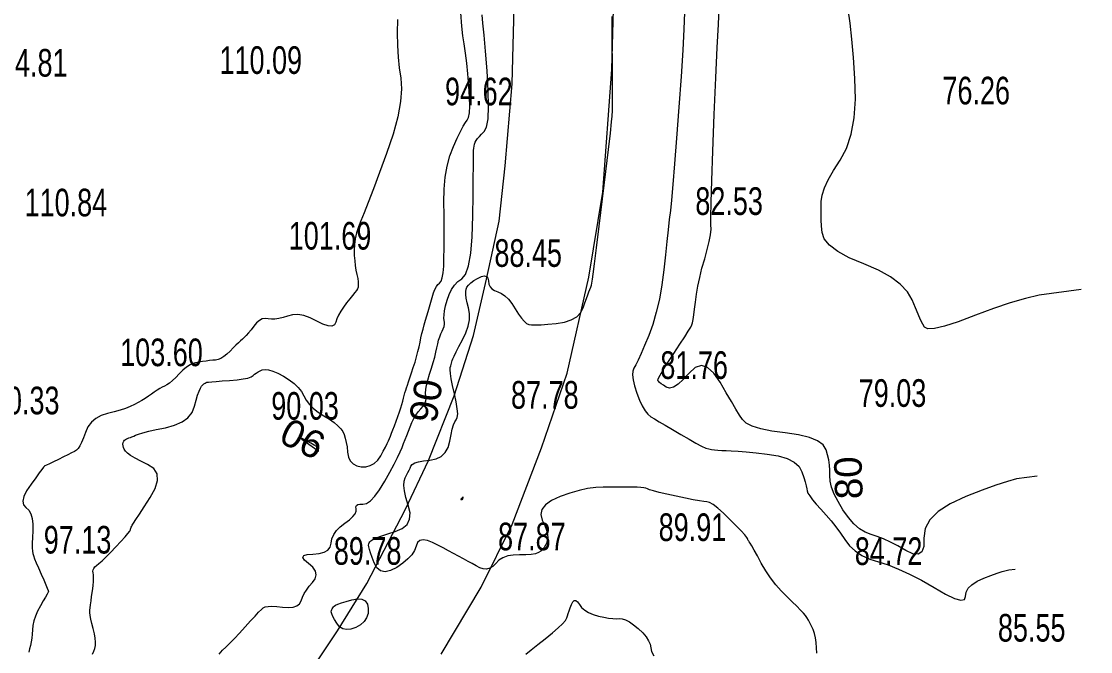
# Model space of a CAD drawing. Header units: metres. Extents: x 431726 to 434411, y 2469261 to 2472412.
# Drawn here: x 433496.1 to 433650.9, y 2471909.9 to 2472001.1 of the extents above; entities that cross this region are included whole.
import ezdxf
from ezdxf.enums import TextEntityAlignment as Align

# ---------------------------------------------------------------- set-up
doc = ezdxf.new("R2010")
doc.units = ezdxf.units.M
doc.header["$MEASUREMENT"] = 0
for name, color, linetype, lineweight in [('CAO DO', 8, 'Continuous', 18), ('duong nhua-ks', 8, 'Continuous', 18), ('MH_DongMuc', 8, 'Continuous', 18), ('MH_DongMuc_Con', 8, 'Continuous', 18)]:
    doc.layers.add(name, color=color, linetype=linetype, lineweight=lineweight)
doc.styles.get("Standard").update_dxf_attribs({"font": 'arial.ttf'})

msp = doc.modelspace()

# ---------------------------------------------------------------- linework, layer by layer
at = {"layer": 'duong nhua-ks', "color": 8, "lineweight": 0}
for points in [[(433556.8960720282, 2471909.500354933), (433562.6535177897, 2471919.208567798), (433567.1468750301, 2471928.275914411), (433571.4133669871, 2471939.35008223), (433575.137357927, 2471950.166454341), (433578.2626691246, 2471964.064230186), (433580.2773753045, 2471976.379894581), (433581.6167943892, 2471994.142284265), (433582.2891247094, 2472018.571285265), (433582.9064186945, 2472032.172534812), (433585.0791779392, 2472049.07466144), (433588.3110674365, 2472061.946688981), (433594.828807575, 2472080.903144299), (433602.5395392353, 2472098.277717793), (433625.5396873316, 2472151.076493588), (433656.9827049031, 2472223.229721065), (433676.087033111, 2472266.301709641), (433688.0498760497, 2472281.872580657), (433702.1964989401, 2472295.412876726), (433721.7800934992, 2472310.052631689), (433730.8575272136, 2472313.702645398), (433740.1706965366, 2472314.644579481), (433750.427009892, 2472312.289744273)], [(433536.9656611989, 2471905.481635189), (433541.8821060652, 2471912.862542692), (433546.1107647417, 2471919.71989834), (433551.7098214413, 2471930.468759817), (433555.0745642162, 2471937.507776733), (433558.7640146479, 2471946.8954289), (433561.587533195, 2471955.638719367), (433563.451779846, 2471963.767652859), (433565.2977482514, 2471972.163924379), (433566.1354563745, 2471980.20899262), (433567.1672364581, 2471992.074892292), (433567.4899953314, 2472005.097071035), (433568.4545759828, 2472028.238802945), (433569.0210671971, 2472038.164499046), (433569.9432450066, 2472046.573374592), (433572.6530621142, 2472057.37129992), (433576.5042615795, 2472072.642812558), (433580.8419849348, 2472084.916250914), (433593.9843123092, 2472115.20352162)]]:
    msp.add_lwpolyline(points, dxfattribs=at)
at = {"layer": 'MH_DongMuc', "color": 8, "lineweight": 0, "elevation": 90}
for points in [[(433524.7178600174, 2471909.498269987), (433525.2116864093, 2471910.051198875), (433525.7170696789, 2471910.50266536), (433526.2981028767, 2471911.066138681), (433526.9547860029, 2471911.741618836), (433527.6871190575, 2471912.529105826), (433528.4951020405, 2471913.428599651), (433529.2768625862, 2471914.304083986), (433529.9305283292, 2471915.019542505), (433530.4560992697, 2471915.574975208), (433530.8535754074, 2471915.970382098), (433531.1229567424, 2471916.20576317), (433531.3991799759, 2471916.333321264), (433531.8171818086, 2471916.405259214), (433532.3769622407, 2471916.421577019), (433533.0785212722, 2471916.382274679), (433533.9218589031, 2471916.287352196), (433534.7602554105, 2471916.22693564), (433535.4469910713, 2471916.29115108), (433535.9820658857, 2471916.479998518), (433536.3654798535, 2471916.793477952), (433536.5972329749, 2471917.231589385), (433536.7888731105, 2471917.737265522), (433537.0519481207, 2471918.25343907), (433537.3864580056, 2471918.78011003), (433537.7924027651, 2471919.317278402), (433538.2697823994, 2471919.864944185), (433538.6564288338, 2471920.41716776), (433538.7901739934, 2471920.968009506), (433538.6710178785, 2471921.517469425), (433538.298960489, 2471922.065547514), (433537.6740018249, 2471922.612243775), (433537.0989001633, 2471923.103782866), (433536.876413781, 2471923.486389445), (433537.0065426781, 2471923.760063512), (433537.4892868546, 2471923.924805066), (433538.3246463105, 2471923.980614109), (433539.2394834394, 2471924.045879294), (433539.9606606345, 2471924.238989277), (433540.488177896, 2471924.559944058), (433540.8220352239, 2471925.008743637), (433540.9622326181, 2471925.585388014), (433541.0757753435, 2471926.212941327), (433541.3296686647, 2471926.814467712), (433541.7239125816, 2471927.389967171), (433542.2585070943, 2471927.939439704), (433542.9334522028, 2471928.462885309), (433543.5951654075, 2471928.953609857), (433544.0900642087, 2471929.404919214), (433544.4181486064, 2471929.81681338), (433544.5794186008, 2471930.189292355), (433544.5738741916, 2471930.52235614), (433544.5418630263, 2471930.799813407), (433544.6237327521, 2471931.005472824), (433544.819483369, 2471931.139334394), (433545.129114877, 2471931.201398116), (433545.5526272762, 2471931.191663989), (433546.0638337156, 2471931.289525944), (433546.6365473443, 2471931.674377909), (433547.2707681624, 2471932.346219885), (433547.9664961698, 2471933.305051872), (433548.7237313666, 2471934.550873868), (433549.4543972415, 2471935.856857976), (433550.0704172835, 2471936.996176296), (433550.5717914926, 2471937.968828829), (433550.9585198688, 2471938.774815572), (433551.230602412, 2471939.414136529), (433551.4480984386, 2471939.978677518), (433551.6710672644, 2471940.560324359), (433551.8995088896, 2471941.159077052), (433552.1334233143, 2471941.774935598), (433552.3728105382, 2471942.407899997), (433552.6290108474, 2471943.024932148), (433552.9133645273, 2471943.59299395), (433553.2258715783, 2471944.112085403), (433553.5665320001, 2471944.582206509), (433553.9353457929, 2471945.003357265), (433554.2714876157, 2471945.39526105), (433554.5141321277, 2471945.777641239), (433554.6632793291, 2471946.150497833), (433554.7189292197, 2471946.513830832), (433554.6810817996, 2471946.867640235), (433554.6347894324, 2471947.273387788), (433554.6651044817, 2471947.792535236), (433554.7720269476, 2471948.425082578), (433554.95555683, 2471949.171029816), (433555.2156941291, 2471950.030376948), (433555.4960207515, 2471950.916101221), (433555.740118604, 2471951.74117988), (433555.9479876868, 2471952.505612925), (433556.1196279998, 2471953.209400355), (433556.255039543, 2471953.852542172), (433556.3798273279, 2471954.439194321), (433556.519596366, 2471954.97351275), (433556.6743466575, 2471955.455497458), (433556.8440782023, 2471955.885148446), (433557.0287910003, 2471956.262465713), (433557.1942348359, 2471956.605681345), (433557.3061594929, 2471956.933027426), (433557.3645649718, 2471957.244503956), (433557.3694512723, 2471957.540110936), (433557.3208183945, 2471957.819848366), (433557.2775466906, 2471958.153736916), (433557.2985165126, 2471958.611797257), (433557.3837278608, 2471959.194029388), (433557.533180735, 2471959.90043331), (433557.7468751352, 2471960.731009023), (433558.0287640718, 2471961.569022182), (433558.3828005549, 2471962.297738442), (433558.8089845844, 2471962.917157804), (433559.3073161604, 2471963.427280268), (433559.877795283, 2471963.828105832), (433560.4272841314, 2471964.469419905), (433560.8626448847, 2471965.701007894), (433561.1838775433, 2471967.522869798), (433561.3909821069, 2471969.935005618), (433561.4839585756, 2471972.937415353), (433561.5159288786, 2471975.941194446), (433561.540014945, 2471978.357438337), (433561.5562167748, 2471980.186147026), (433561.5645343681, 2471981.427320513), (433561.564967725, 2471982.080958798), (433561.5725146646, 2471982.42941452), (433561.6021730062, 2471982.755040315), (433561.6539427502, 2471983.057836185), (433561.7278238963, 2471983.337802129), (433561.8238164447, 2471983.594938147), (433561.9613330941, 2471983.853739872), (433562.1597865435, 2471984.138702939), (433562.4191767928, 2471984.449827348), (433562.7395038421, 2471984.787113097), (433563.1207676913, 2471985.150560188), (433563.4663243765, 2471985.803017755), (433563.6795299334, 2471987.007334931), (433563.760384362, 2471988.763511716), (433563.7088876624, 2471991.071548111), (433563.5250398346, 2471993.931444116), (433563.2932669981, 2471996.790882976), (433563.0979952727, 2471999.097547937), (433562.9392246584, 2472000.851438999), (433562.8169551551, 2472002.052556162)], [(433536.8461783528, 2471940.688915087), (433536.5526151712, 2471940.835437084), (433536.5128376273, 2471940.818028313), (433536.7268457211, 2471940.636688774), (433537.1946394526, 2471940.291418468), (433537.7392040688, 2471939.897163348), (433538.1835248169, 2471939.568869367), (433538.5276016969, 2471939.306536525), (433538.7714347087, 2471939.110164822), (433538.9150238525, 2471938.979754257), (433538.9980953088, 2471938.904652142), (433539.0603752579, 2471938.874205782), (433539.1018637001, 2471938.888415178), (433539.1225606353, 2471938.947280331), (433539.1224660636, 2471939.050801239), (433539.1126825912, 2471939.164705023), (433539.1043128244, 2471939.254718798), (433539.0973567635, 2471939.320842567), (433539.0918144082, 2471939.363076327), (433539.0876857587, 2471939.381420081), (433539.017181978, 2471939.426420771), (433538.8125142289, 2471939.54862534), (433538.4736825115, 2471939.748033788), (433538.000686826, 2471940.024646116), (433537.393527172, 2471940.378462324), (433536.8461783528, 2471940.688915087)], [(433569.152580588, 2471909.487681751), (433569.9288553158, 2471910.125699726), (433570.8596717656, 2471910.871969512), (433571.9450299373, 2471911.726491109), (433573.0005201054, 2471912.573617176), (433573.8417325438, 2471913.297700369), (433574.4686672527, 2471913.89874069), (433574.8813242321, 2471914.376738137), (433575.0797034819, 2471914.731692711), (433575.1797659618, 2471915.044046654), (433575.2974726313, 2471915.394242206), (433575.4328234905, 2471915.782279367), (433575.5858185393, 2471916.208158138), (433575.7564577778, 2471916.671878519), (433575.9456134104, 2471917.058814629), (433576.1541576417, 2471917.254340587), (433576.3820904716, 2471917.258456394), (433576.6294119001, 2471917.07116205), (433576.8961219272, 2471916.692457555), (433577.2271079316, 2471916.245786554), (433577.6672572918, 2471915.854592689), (433578.216570008, 2471915.518875964), (433578.87504608, 2471915.238636375), (433579.6426855079, 2471915.013873925), (433580.4218713526, 2471914.841053477), (433581.1149866751, 2471914.716639894), (433581.7220314753, 2471914.640633177), (433582.2430057533, 2471914.613033326), (433582.6779095089, 2471914.633840341), (433583.1013183977, 2471914.611992489), (433583.5878080748, 2471914.456428038), (433584.1373785405, 2471914.167146988), (433584.7500297944, 2471913.744149339), (433585.4257618367, 2471913.187435091), (433586.0634695833, 2471912.578038744), (433586.5620479501, 2471911.996994799), (433586.9214969371, 2471911.444303256), (433587.1418165442, 2471910.919964114), (433587.2230067715, 2471910.423977374), (433587.3474682792, 2471909.89629097), (433587.6976017273, 2471909.276852836)]]:
    msp.add_lwpolyline(points, dxfattribs=at)
at = {"layer": 'MH_DongMuc_Con', "color": 8, "lineweight": 0}
for points, elevation in [([(433506.4076573551, 2471909.470627382), (433506.5895877755, 2471909.930742969), (433506.7270149107, 2471910.326273037), (433506.8095697664, 2471910.731658238), (433506.826883348, 2471911.22133922), (433506.7789556556, 2471911.795315987), (433506.6657866891, 2471912.453588537), (433506.4873764487, 2471913.196156871), (433506.3000154595, 2471913.930551528), (433506.1599942471, 2471914.564303046), (433506.0673128113, 2471915.097411427), (433506.0219711522, 2471915.529876671), (433506.0239692698, 2471915.861698777), (433506.0588022897, 2471916.198047926), (433506.1119653374, 2471916.644094298), (433506.1834584129, 2471917.199837891), (433506.2732815161, 2471917.865278708), (433506.3814346472, 2471918.640416747), (433506.4794247932, 2471919.409490023), (433506.538758941, 2471920.05673655), (433506.5594370906, 2471920.582156328), (433506.5414592422, 2471920.985749356), (433506.4848253956, 2471921.267515637), (433506.4447523734, 2471921.486620257), (433506.4764569983, 2471921.702228305), (433506.5799392703, 2471921.914339783), (433506.7551991892, 2471922.12295469), (433507.0022367552, 2471922.328073025), (433507.3396465039, 2471922.59834039), (433507.7860229708, 2471923.002402384), (433508.3413661559, 2471923.540259008), (433509.0056760593, 2471924.211910262), (433509.7789526811, 2471925.017356145), (433510.5255586597, 2471925.814254606), (433511.1098566339, 2471926.46026359), (433511.5318466038, 2471926.955383101), (433511.7915285694, 2471927.299613135), (433511.8889025305, 2471927.492953694), (433511.9124647367, 2471927.614106557), (433511.950711437, 2471927.7417735), (433512.0036426317, 2471927.875954525), (433512.0712583207, 2471928.016649629), (433512.153558504, 2471928.163858816), (433512.328916173, 2471928.443742164), (433512.6757043194, 2471928.982459755), (433513.1939229432, 2471929.780011589), (433513.8835720443, 2471930.836397666), (433514.7446516228, 2471932.151617986), (433515.4875680156, 2471933.500004457), (433515.8227275599, 2471934.655888987), (433515.7501302555, 2471935.619271576), (433515.2697761024, 2471936.390152223), (433514.3816651008, 2471936.96853093), (433513.3794925463, 2471937.431095653), (433512.556953735, 2471937.85453435), (433511.9140486665, 2471938.23884702), (433511.4507773411, 2471938.584033664), (433511.1671397588, 2471938.890094282), (433510.9995670813, 2471939.168483765), (433510.8844904704, 2471939.430657002), (433510.8219099264, 2471939.676613994), (433510.811825449, 2471939.906354741), (433510.8542370384, 2471940.119879242), (433510.934113012, 2471940.308978857), (433511.0364216871, 2471940.465444943), (433511.1611630638, 2471940.589277501), (433511.3083371421, 2471940.68047653), (433511.477943922, 2471940.73904203), (433511.6692350903, 2471940.791608707), (433511.8814623337, 2471940.864811268), (433512.1146256522, 2471940.958649711), (433512.3687250458, 2471941.073124038), (433512.6437605146, 2471941.208234248), (433513.0449779697, 2471941.367196934), (433513.6776233225, 2471941.553228687), (433514.541696573, 2471941.766329507), (433515.6371977213, 2471942.006499396), (433516.9641267674, 2471942.273738352), (433518.2863102104, 2471942.622841198), (433519.3675745498, 2471943.108602756), (433520.2079197856, 2471943.731023027), (433520.8073459178, 2471944.49010201), (433521.1658529463, 2471945.385839705), (433521.3978369567, 2471946.273687381), (433521.6176940342, 2471947.009096303), (433521.8254241791, 2471947.592066472), (433522.0210273912, 2471948.022597888), (433522.2045036706, 2471948.30069055), (433522.377276, 2471948.484463539), (433522.5407673624, 2471948.632035933), (433522.6949777577, 2471948.743407732), (433522.8399071859, 2471948.818578938), (433522.9755556472, 2471948.857549548), (433523.2112067493, 2471948.884769192), (433523.6561441001, 2471948.924687495), (433524.3103676996, 2471948.977304458), (433525.1738775478, 2471949.042620081), (433526.2466736448, 2471949.120634364), (433527.3255771642, 2471949.216199839), (433528.2074092795, 2471949.334169035), (433528.8921699909, 2471949.474541955), (433529.3798592984, 2471949.637318598), (433529.6704772018, 2471949.822498964), (433529.8769377658, 2471950.012323135), (433530.1121550549, 2471950.189031192), (433530.3761290691, 2471950.352623136), (433530.6688598086, 2471950.503098967), (433530.990347273, 2471950.640458685), (433531.3818885666, 2471950.708426454), (433531.8847807932, 2471950.650726437), (433532.4990239529, 2471950.467358633), (433533.2246180455, 2471950.158323044), (433534.0615630713, 2471949.723619669), (433534.8935537671, 2471949.211742125), (433535.6042848697, 2471948.67118403), (433536.1937563794, 2471948.101945384), (433536.661968296, 2471947.504026188), (433537.0089206196, 2471946.877426441), (433537.3538630644, 2471946.249798426), (433537.8160453447, 2471945.648794427), (433538.3954674606, 2471945.074414443), (433539.092129412, 2471944.526658476), (433539.9060311988, 2471944.005526524), (433540.7130291417, 2471943.507856513), (433541.3889795612, 2471943.03048637), (433541.9338824573, 2471942.573416093), (433542.3477378299, 2471942.136645683), (433542.6305456791, 2471941.72017514), (433542.8326418734, 2471941.276022301), (433543.0043622809, 2471940.756205001), (433543.1457069019, 2471940.160723242), (433543.2566757362, 2471939.489577023), (433543.3372687838, 2471938.742766344), (433543.4684345163, 2471938.029720624), (433543.731121405, 2471937.459869277), (433544.1253294498, 2471937.033212304), (433544.6510586509, 2471936.749749707), (433545.3083090083, 2471936.609481484), (433545.999584406, 2471936.619199402), (433546.6273887287, 2471936.785695229), (433547.191721976, 2471937.108968963), (433547.6925841481, 2471937.589020606), (433548.129975245, 2471938.225850157), (433548.5061210448, 2471938.898169002), (433548.8232473255, 2471939.484688525), (433549.0813540872, 2471939.985408727), (433549.2804413298, 2471940.400329608), (433549.4205090535, 2471940.729451168), (433549.5470490851, 2471941.058688902), (433549.7055532518, 2471941.473958306), (433549.8960215537, 2471941.975259379), (433550.1184539906, 2471942.562592123), (433550.3728505626, 2471943.235956536), (433550.6269222823, 2471943.924517713), (433550.8483801623, 2471944.55744075), (433551.0372242025, 2471945.134725645), (433551.1934544032, 2471945.6563724), (433551.317070764, 2471946.122381013), (433551.4253839841, 2471946.550576179), (433551.5357047619, 2471946.958782592), (433551.6480330975, 2471947.347000252), (433551.7623689911, 2471947.715229159), (433551.8787124425, 2471948.063469314), (433552.0112785244, 2471948.450622922), (433552.1742823097, 2471948.935592193), (433552.3677237982, 2471949.518377124), (433552.5916029901, 2471950.198977718), (433552.8459198852, 2471950.977393974), (433553.1007155086, 2471951.785794829), (433553.3260308853, 2471952.556349221), (433553.5218660153, 2471953.28905715), (433553.6882208985, 2471953.983918615), (433553.8250955351, 2471954.640933617), (433553.9542568994, 2471955.278865771), (433554.0974719658, 2471955.916478692), (433554.2547407343, 2471956.55377238), (433554.4260632049, 2471957.190746835), (433554.6114393777, 2471957.827402057), (433554.8036259225, 2471958.469331866), (433554.9953795093, 2471959.122130082), (433555.1867001382, 2471959.785796707), (433555.3775878092, 2471960.460331738), (433555.5680425222, 2471961.145735177), (433555.7635044857, 2471961.781327829), (433555.9694139077, 2471962.306430498), (433556.1857707885, 2471962.721043184), (433556.4125751278, 2471963.025165888), (433556.6498269258, 2471963.21879861), (433556.8694905351, 2471963.475170262), (433557.0435303081, 2471963.967509758), (433557.1719462448, 2471964.695817098), (433557.2547383453, 2471965.660092282), (433557.2919066094, 2471966.860335309), (433557.3029607726, 2471968.238179192), (433557.3074105701, 2471969.735256943), (433557.3052560018, 2471971.351568562), (433557.2964970678, 2471973.087114048), (433557.281133768, 2471974.941893402), (433557.3212810591, 2471976.795565758), (433557.4790538974, 2471978.527790251), (433557.7544522831, 2471980.138566882), (433558.1474762163, 2471981.62789565), (433558.6581256968, 2471982.995776556), (433559.1939833097, 2471984.193563635), (433559.6626316399, 2471985.172610918), (433560.0640706874, 2471985.932918407), (433560.3983004525, 2471986.474486103), (433560.6653209347, 2471986.797314004), (433560.8612210724, 2471987.167199851), (433560.9820898031, 2471987.849941382), (433561.027927127, 2471988.845538598), (433560.998733044, 2471990.1539915), (433560.8945075541, 2471991.775300086), (433560.7466036638, 2471993.487298561), (433560.5863743793, 2471995.067821126), (433560.4138197006, 2471996.516867782), (433560.2289396276, 2471997.834438527), (433560.0317341605, 2471999.020533364), (433559.8587444836, 2472000.406459279), (433559.746511781, 2472002.323523259)], 92), ([(433611.263448826, 2471909.619605292), (433611.2550898071, 2471910.427644026), (433611.1978854918, 2471911.175045605), (433611.09183588, 2471911.861810029), (433610.9369409716, 2471912.4879373), (433610.7332007669, 2471913.053427416), (433610.5061446545, 2471913.563794824), (433610.2813020232, 2471914.02455397), (433610.0586728729, 2471914.435704855), (433609.8382572037, 2471914.797247478), (433609.6200550155, 2471915.109181839), (433609.3391291817, 2471915.447283032), (433608.9305425754, 2471915.887326147), (433608.3942951966, 2471916.429311187), (433607.7303870453, 2471917.07323815), (433606.9388181214, 2471917.819107037), (433606.1066429215, 2471918.651296569), (433605.3209159413, 2471919.554185466), (433604.5816371813, 2471920.52777373), (433603.8888066412, 2471921.57206136), (433603.2424243211, 2471922.687048355), (433602.6736826864, 2471923.730742135), (433602.2137742023, 2471924.561150114), (433601.8626988689, 2471925.178272293), (433601.6204566862, 2471925.582108672), (433601.4870476543, 2471925.772659252), (433601.4147868176, 2471925.857617809), (433601.3559892205, 2471925.944678122), (433601.3106548631, 2471926.033840191), (433601.2787837455, 2471926.125104014), (433601.2603758675, 2471926.218469593), (433601.1487387007, 2471926.405257042), (433600.8371797166, 2471926.776786478), (433600.325698915, 2471927.333057899), (433599.614296296, 2471928.074071307), (433598.7029718598, 2471928.999826699), (433597.7606576675, 2471929.916805356), (433596.9562857804, 2471930.63148855), (433596.2898561987, 2471931.143876283), (433595.7613689223, 2471931.453968555), (433595.3708239512, 2471931.561765365), (433594.9342884787, 2471931.59925777), (433594.2678296982, 2471931.698436826), (433593.3714476095, 2471931.85930253), (433592.2451422127, 2471932.081854885), (433590.8889135079, 2471932.366093891), (433589.5468444506, 2471932.660328637), (433588.4630179963, 2471932.912868214), (433587.6374341451, 2471933.123712623), (433587.070092897, 2471933.292861862), (433586.7609942519, 2471933.420315933), (433586.5327147133, 2471933.515521455), (433586.2078307846, 2471933.587925047), (433585.7863424657, 2471933.637526708), (433585.2682497565, 2471933.664326439), (433584.6535526575, 2471933.668324239), (433583.9513173938, 2471933.662248645), (433583.1706101916, 2471933.658828193), (433582.3114310507, 2471933.658062884), (433581.3737799712, 2471933.659952717), (433580.3576569529, 2471933.664497693), (433579.26391423, 2471933.615499959), (433578.0934040364, 2471933.456761665), (433576.8461263719, 2471933.18828281), (433575.5220812368, 2471932.810063395), (433574.121268631, 2471932.322103418), (433572.8662592538, 2471931.750851958), (433571.9796238046, 2471931.122758088), (433571.4613622836, 2471930.437821809), (433571.3114746906, 2471929.696043121), (433571.5299610257, 2471928.897422023), (433571.8810170512, 2471928.116951821), (433572.1288385293, 2471927.429625819), (433572.27342546, 2471926.835444016), (433572.3147778432, 2471926.334406412), (433572.252895679, 2471925.926513008), (433572.1251232433, 2471925.577015587), (433571.9688048117, 2471925.25116593), (433571.7839403844, 2471924.948964039), (433571.5705299611, 2471924.670409914), (433571.3285735422, 2471924.415503554), (433571.0004466956, 2471924.199308586), (433570.5285249896, 2471924.036888637), (433569.9128084241, 2471923.928243706), (433569.1532969993, 2471923.873373795), (433568.2499907149, 2471923.872278903), (433567.3311277438, 2471923.843740685), (433566.5249462581, 2471923.7065408), (433565.8314462581, 2471923.460679246), (433565.2506277438, 2471923.106156023), (433564.7824907149, 2471922.642971132), (433564.361213517, 2471922.203748748), (433563.9209744952, 2471921.921113047), (433563.4617736495, 2471921.79506403), (433562.9836109799, 2471921.825601696), (433562.4864864865, 2471922.012726044), (433561.958146843, 2471922.291335284), (433561.3863387235, 2471922.596327621), (433560.7710621277, 2471922.927703056), (433560.1123170558, 2471923.285461589), (433559.4101035078, 2471923.66960322), (433558.6790946393, 2471924.067254048), (433557.9339636061, 2471924.465540173), (433557.1747104083, 2471924.864461592), (433556.4013350456, 2471925.264018309), (433555.6138375181, 2471925.664210321), (433554.8836124612, 2471925.963153745), (433554.2820545096, 2471926.058964695), (433553.8091636634, 2471925.951643171), (433553.4649399228, 2471925.641189173), (433553.2493832876, 2471925.127602701), (433553.0164930374, 2471924.51272987), (433552.6202684517, 2471923.898416791), (433552.0607095305, 2471923.284663466), (433551.337816274, 2471922.671469894), (433550.4515886819, 2471922.058836075), (433549.546759604, 2471921.594391753), (433548.7680618902, 2471921.425766673), (433548.1154955402, 2471921.552960834), (433547.5890605541, 2471921.975974237), (433547.188756932, 2471922.69480688), (433546.8863817149, 2471923.491697683), (433546.6537319437, 2471924.148885565), (433546.4908076186, 2471924.666370526), (433546.3976087395, 2471925.044152565), (433546.3741353063, 2471925.282231683), (433546.4029961053, 2471925.44638534), (433546.4667999225, 2471925.602390999), (433546.5655467578, 2471925.750248658), (433546.6992366113, 2471925.889958317), (433546.867869483, 2471926.021519978), (433547.1517581185, 2471926.171928338), (433547.631215264, 2471926.368178094), (433548.3062409193, 2471926.610269247), (433549.1768350843, 2471926.898201797), (433550.2429977592, 2471927.231975744), (433551.2494833738, 2471927.670883785), (433551.941046358, 2471928.274218614), (433552.3176867118, 2471929.041980233), (433552.3794044352, 2471929.974168641), (433552.1261995282, 2471931.070783837), (433551.7794750998, 2471932.17206119), (433551.5606342588, 2471933.118236064), (433551.4696770051, 2471933.909308461), (433551.5066033388, 2471934.54527838), (433551.6714132599, 2471935.026145821), (433551.8877973735, 2471935.416333298), (433552.0794462846, 2471935.780263326), (433552.2463599934, 2471936.117935902), (433552.3885384997, 2471936.42935103), (433552.5059818035, 2471936.714508708), (433552.6995187216, 2471936.967206353), (433553.0699780702, 2471937.181241384), (433553.6173598494, 2471937.356613801), (433554.3416640593, 2471937.493323603), (433555.2428906998, 2471937.591370791), (433556.1504436041, 2471937.764259371), (433556.8937266051, 2471938.125493347), (433557.4727397028, 2471938.675072719), (433557.8874828974, 2471939.412997489), (433558.1379561886, 2471940.339267656), (433558.3100048495, 2471941.278949499), (433558.4894741527, 2471942.057109297), (433558.6763640982, 2471942.673747051), (433558.8706746859, 2471943.128862761), (433559.0724059161, 2471943.422456427), (433559.2259799005, 2471943.743247757), (433559.2758187513, 2471944.27995646), (433559.2219224682, 2471945.032582538), (433559.0642910515, 2471946.001125989), (433558.802924501, 2471947.185586815), (433558.5286936921, 2471948.372337367), (433558.3324695001, 2471949.347749996), (433558.2142519249, 2471950.111824703), (433558.1740409666, 2471950.664561488), (433558.2118366251, 2471951.005960351), (433558.2839741481, 2471951.233887169), (433558.346788783, 2471951.446207819), (433558.4002805299, 2471951.642922301), (433558.4444493887, 2471951.824030615), (433558.4792953596, 2471951.989532761), (433558.5635917219, 2471952.235837393), (433558.756111755, 2471952.659353164), (433559.0568554592, 2471953.260080075), (433559.4658228343, 2471954.038018126), (433559.9830138804, 2471954.993167317), (433560.4747769181, 2471956.013336857), (433560.8074602679, 2471956.986335959), (433560.9810639298, 2471957.912164621), (433560.9955879039, 2471958.790822844), (433560.8510321902, 2471959.622310628), (433560.657114082, 2471960.377631532), (433560.5235508726, 2471961.027789112), (433560.4503425622, 2471961.572783371), (433560.4374891506, 2471962.012614307), (433560.4849906378, 2471962.347281921), (433560.6144442097, 2471962.635141906), (433560.8474470517, 2471962.934549954), (433561.1839991639, 2471963.245506065), (433561.6241005464, 2471963.568010241), (433562.167751199, 2471963.902062479), (433562.7062610985, 2471964.159204285), (433563.1309402217, 2471964.25097716), (433563.4417885684, 2471964.177381104), (433563.6388061388, 2471963.938416117), (433563.7219929327, 2471963.5340822), (433563.797439267, 2471963.080937211), (433563.9712354587, 2471962.695539009), (433564.2433815078, 2471962.377887594), (433564.6138774141, 2471962.127982967), (433565.0827231778, 2471961.945825126), (433565.5978929392, 2471961.729171879), (433566.1073608388, 2471961.375781033), (433566.6111268765, 2471960.885652588), (433567.1091910523, 2471960.258786544), (433567.6015533663, 2471959.495182901), (433568.0718320492, 2471958.738765557), (433568.5036453318, 2471958.13345841), (433568.8969932139, 2471957.679261461), (433569.2518756957, 2471957.37617471), (433569.568292777, 2471957.224198157), (433569.9652136047, 2471957.168637657), (433570.5616073255, 2471957.154799069), (433571.3574739394, 2471957.182682391), (433572.3528134463, 2471957.252287624), (433573.5476258463, 2471957.363614769), (433574.7394162415, 2471957.559997487), (433575.7256897338, 2471957.884769444), (433576.5064463232, 2471958.337930638), (433577.0816860097, 2471958.91948107), (433577.4514087935, 2471959.62942074), (433577.7038456658, 2471960.355907975), (433577.9272276181, 2471960.987101102), (433578.1215546505, 2471961.523000121), (433578.286826763, 2471961.963605031), (433578.4230439554, 2471962.308915834), (433578.5357326993, 2471962.606680059), (433578.6304194661, 2471962.904645235), (433578.7071042561, 2471963.202811362), (433578.765787069, 2471963.501178441), (433578.8064679048, 2471963.799746471), (433578.8885909225, 2471964.502765405), (433579.071600281, 2471966.014485199), (433579.3554959802, 2471968.334905853), (433579.7402780202, 2471971.464027364), (433580.2259464008, 2471975.401849735), (433580.7117463636, 2471979.355510639), (433581.09692315, 2471982.532147751), (433581.38147676, 2471984.931761069), (433581.5654071936, 2471986.554350596), (433581.6487144508, 2471987.399916329), (433581.6756840074, 2471988.200571907), (433581.690601339, 2471989.688430961), (433581.6934664457, 2471991.863493495), (433581.6842793274, 2471994.725759507), (433581.6630399843, 2471998.275228998), (433581.6384009464, 2472001.785737203)], 88), ([(433592.123222134, 2472002.377552245), (433592.0253747779, 2471999.996216374), (433591.8560577848, 2471996.918019426), (433591.6152711546, 2471993.142961399), (433591.3030148873, 2471988.671042295), (433590.9754298473, 2471984.216152689), (433590.6886568993, 2471980.492183156), (433590.4426960431, 2471977.499133697), (433590.2375472786, 2471975.237004311), (433590.073210606, 2471973.705794998), (433589.9196973154, 2471972.430584384), (433589.7470186969, 2471970.936451089), (433589.5551747505, 2471969.223395117), (433589.3441654761, 2471967.291416465), (433589.1139908738, 2471965.140515134), (433588.8348710021, 2471962.95125762), (433588.4770259191, 2471960.904210418), (433588.0404556252, 2471958.99937353), (433587.5251601202, 2471957.236746953), (433586.9311394041, 2471955.61633069), (433586.3386311476, 2471954.188223611), (433585.8278730214, 2471953.002524586), (433585.3988650257, 2471952.059233617), (433585.0516071602, 2471951.358350704), (433584.7860994252, 2471950.899875846), (433584.6228090458, 2471950.485976278), (433584.5822032478, 2471949.918819236), (433584.6642820309, 2471949.19840472), (433584.8690453952, 2471948.324732729), (433585.1964933407, 2471947.297803264), (433585.5900183772, 2471946.277951498), (433585.9930130143, 2471945.425512606), (433586.4054772521, 2471944.740486587), (433586.8274110906, 2471944.222873442), (433587.2588145297, 2471943.872673172), (433587.7805631515, 2471943.556284982), (433588.4735325376, 2471943.140108084), (433589.3377226881, 2471942.624142477), (433590.3731336031, 2471942.00838816), (433591.5797652823, 2471941.292845135), (433592.7767771941, 2471940.596671043), (433593.7833288061, 2471940.03902353), (433594.5994201186, 2471939.619902594), (433595.2250511314, 2471939.339308237), (433595.6602218448, 2471939.197240457), (433596.0312699039, 2471939.130370331), (433596.4645329539, 2471939.075368935), (433596.9600109952, 2471939.032236269), (433597.5177040275, 2471939.000972332), (433598.1376120507, 2471938.981577126), (433598.8969468487, 2471938.950297675), (433599.8729202047, 2471938.883381004), (433601.0655321188, 2471938.780827112), (433602.4747825911, 2471938.642636002), (433604.1006716214, 2471938.468807671), (433605.6889837572, 2471938.211787667), (433606.9855035458, 2471937.824021532), (433607.9902309873, 2471937.305509269), (433608.7031660815, 2471936.656250876), (433609.1243088286, 2471935.876246355), (433609.3751866625, 2471935.089887172), (433609.5773270173, 2471934.421564798), (433609.7307298927, 2471933.871279233), (433609.835395289, 2471933.439030475), (433609.8913232061, 2471933.124818525), (433609.9959721634, 2471932.814154328), (433610.2468006801, 2471932.392548827), (433610.6438087563, 2471931.860002022), (433611.1869963919, 2471931.216513913), (433611.876363587, 2471930.4620845), (433612.6238955708, 2471929.638940464), (433613.3415775722, 2471928.789308486), (433614.0294095914, 2471927.913188565), (433614.6873916284, 2471927.010580703), (433615.3155236832, 2471926.081484898), (433616.0018339507, 2471925.197938609), (433616.8343506261, 2471924.431979293), (433617.8130737094, 2471923.783606949), (433618.9380032004, 2471923.252821577), (433620.2091390993, 2471922.839623179), (433621.606307045, 2471922.407868454), (433623.109332676, 2471921.821414103), (433624.7182159927, 2471921.080260128), (433626.4329569948, 2471920.184406527), (433628.2535556824, 2471919.1338533), (433629.9349303801, 2471918.18069583), (433631.2319994124, 2471917.577029496), (433632.1447627794, 2471917.3228543), (433632.673220481, 2471917.41817024), (433632.8173725173, 2471917.862977317), (433632.8848306527, 2471918.463955941), (433633.1832066515, 2471919.027786521), (433633.7125005139, 2471919.554469059), (433634.4727122397, 2471920.044003553), (433635.4638418291, 2471920.496390003), (433636.4947386605, 2471920.891099874), (433637.3742521122, 2471921.207604631), (433638.1023821845, 2471921.445904273), (433638.6791288771, 2471921.6059988), (433639.1044921902, 2471921.687888212), (433639.9786712486, 2471921.794855349)], 84), ([(433643.1687243357, 2471935.285016673), (433640.1966692596, 2471934.853101503), (433638.8776488311, 2471934.486965113), (433637.2124144188, 2471933.941973526), (433635.2009660226, 2471933.21812674), (433632.8433036426, 2471932.315424756), (433630.5765889961, 2471931.280816362), (433628.8379838007, 2471930.161250344), (433627.6274880563, 2471928.956726703), (433626.9451017629, 2471927.66724544), (433626.7908249206, 2471926.292806554), (433626.7728249844, 2471925.087896705), (433626.4992694091, 2471924.307002554), (433625.9701581951, 2471923.9501241), (433625.1854913422, 2471924.017261344), (433624.1452688504, 2471924.508414287), (433623.0102656015, 2471925.163353419), (433621.9412564775, 2471925.721849234), (433620.9382414781, 2471926.183901731), (433620.0012206036, 2471926.549510911), (433619.1301938539, 2471926.818676773), (433618.2968479803, 2471927.139112121), (433617.4728697342, 2471927.658529756), (433616.6582591156, 2471928.376929678), (433615.8530161246, 2471929.294311888), (433615.057140761, 2471930.410676385), (433614.3479222362, 2471931.581016995), (433613.8026497613, 2471932.660327543), (433613.4213233363, 2471933.648608028), (433613.2039429612, 2471934.545858452), (433613.150508636, 2471935.352078812), (433613.1522392129, 2471936.11028542), (433613.1003535439, 2471936.863494579), (433612.9948516289, 2471937.611706293), (433612.8357334681, 2471938.35492056), (433612.6229990614, 2471939.093137382), (433612.1946606775, 2471939.778794633), (433611.388730585, 2471940.36433019), (433610.2052087839, 2471940.849744053), (433608.6440952742, 2471941.235036222), (433606.7053900559, 2471941.520206698), (433604.7551583888, 2471941.786093173), (433603.1594655328, 2471942.11353334), (433601.9183114878, 2471942.502527201), (433601.0316962538, 2471942.953074753), (433600.4996198309, 2471943.465175998), (433600.0879029036, 2471944.114960724), (433599.5623661564, 2471944.978558713), (433598.9230095895, 2471946.055969968), (433598.1698332029, 2471947.347194489), (433597.3028369965, 2471948.852232275), (433596.3828716794, 2471950.195031737), (433595.4707879606, 2471950.999541284), (433594.5665858399, 2471951.265760918), (433593.6702653176, 2471950.993690638), (433592.7818263934, 2471950.183330445), (433591.9416416659, 2471949.238744512), (433591.190083733, 2471948.563997014), (433590.5271525948, 2471948.159087952), (433589.9528482514, 2471948.024017326), (433589.4671707026, 2471948.158785135), (433589.0658083786, 2471948.413239244), (433588.744449709, 2471948.637227515), (433588.5030946941, 2471948.830749949), (433588.3417433337, 2471948.993806547), (433588.2603956278, 2471949.126397309), (433588.3196616635, 2471949.376873577), (433588.5801515272, 2471949.893586697), (433589.0418652192, 2471950.676536669), (433589.7048027396, 2471951.725723492), (433590.568964088, 2471953.041147166), (433591.4458073278, 2471954.365742509), (433592.1467905222, 2471955.442444339), (433592.671913671, 2471956.271252656), (433593.0211767742, 2471956.85216746), (433593.1945798319, 2471957.18518875), (433593.283191531, 2471957.483527778), (433593.3780805584, 2471957.960395795), (433593.4792469142, 2471958.615792802), (433593.5866905984, 2471959.449718799), (433593.7004116109, 2471960.462173785), (433593.8474842797, 2471961.594591898), (433594.0549829326, 2471962.788407275), (433594.3229075698, 2471964.043619916), (433594.6512581911, 2471965.360229822), (433595.0400347966, 2471966.738236993), (433595.4116944658, 2471968.062089056), (433595.6886942778, 2471969.216233643), (433595.8710342328, 2471970.200670754), (433595.9587143307, 2471971.015400387), (433595.9517345716, 2471971.660422544), (433595.9277066357, 2471972.746673894), (433595.9642422032, 2471974.885091109), (433596.0613412742, 2471978.075674187), (433596.2190038486, 2471982.318423131), (433596.4372299266, 2471987.613337938), (433596.6675947251, 2471992.945151241), (433596.8616734612, 2471997.29859567), (433597.0194661351, 2472000.673671225), (433597.1409727467, 2472003.070377907)], 82), ([(433649.5488305097, 2471962.265339321), (433643.4970261644, 2471961.451302281), (433641.489286685, 2471960.985068288), (433639.2762242932, 2471960.346669677), (433636.8578389892, 2471959.536106449), (433634.2341307731, 2471958.553378602), (433631.758226866, 2471957.628955473), (433629.7832544886, 2471956.993306397), (433628.3092136414, 2471956.646431375), (433627.3361043241, 2471956.588330407), (433626.8639265369, 2471956.819003491), (433626.6152439876, 2471957.277320494), (433626.3126203842, 2471957.902151281), (433625.9560557267, 2471958.69349585), (433625.5455500153, 2471959.651354203), (433625.0811032496, 2471960.77572634), (433624.4072939429, 2471961.950908515), (433623.3687006081, 2471963.061196982), (433621.9653232452, 2471964.106591744), (433620.1971618541, 2471965.0870928), (433618.064216435, 2471966.002700148), (433615.9713359018, 2471966.891166214), (433614.3233691686, 2471967.790243424), (433613.1203162353, 2471968.699931774), (433612.362177102, 2471969.620231268), (433612.0489517687, 2471970.551141903), (433611.9708716812, 2471971.478331601), (433611.9181682852, 2471972.387468284), (433611.890841581, 2471973.27855195), (433611.8888915684, 2471974.151582601), (433611.9123182475, 2471975.006560234), (433612.0504692321, 2471975.923107427), (433612.3926921359, 2471976.980846752), (433612.9389869592, 2471978.179778211), (433613.6893537017, 2471979.519901803), (433614.6437923635, 2471981.001217528), (433615.5748758072, 2471982.716362752), (433616.2551768949, 2471984.757974842), (433616.6846956272, 2471987.126053798), (433616.8634320037, 2471989.820599619), (433616.7913860244, 2471992.841612305), (433616.5831815911, 2471995.852985349), (433616.353442605, 2471998.518612241), (433616.1021690663, 2472000.83849298), (433615.829360975, 2472002.812627567)], 78), ([(433550.5385365523, 2472001.374254835), (433550.516186585, 2471999.44155211), (433550.5551031356, 2471997.628182496), (433550.6552862042, 2471995.934145996), (433550.8167357908, 2471994.359442608), (433551.0394518956, 2471992.904072332), (433551.1591518454, 2471991.350292573), (433551.0115529677, 2471989.480360732), (433550.5966552624, 2471987.29427681), (433549.9144587294, 2471984.792040807), (433548.9649633688, 2471981.973652723), (433547.9503768988, 2471979.203577762), (433547.0729070377, 2471976.846281127), (433546.3325537855, 2471974.901762818), (433545.729317142, 2471973.370022837), (433545.2631971075, 2471972.251061182), (433544.9061692083, 2471971.349986657), (433544.6302089712, 2471970.471908065), (433544.4353163958, 2471969.616825407), (433544.3214914824, 2471968.784738683), (433544.288734231, 2471967.975647892), (433544.3105183957, 2471967.196171414), (433544.3603177304, 2471966.452927624), (433544.4381322351, 2471965.745916526), (433544.5439619099, 2471965.075138117), (433544.6778067549, 2471964.440592398), (433544.7993216661, 2471963.865865055), (433544.8681615395, 2471963.374541773), (433544.8843263751, 2471962.966622553), (433544.847816173, 2471962.642107394), (433544.7586309332, 2471962.400996297), (433544.6037393307, 2471962.15888423), (433544.3701100404, 2471961.83136616), (433544.0577430623, 2471961.41844209), (433543.6666383964, 2471960.920112017), (433543.1967960428, 2471960.336375942), (433542.7272022652, 2471959.723846889), (433542.3368433272, 2471959.139137882), (433542.0257192289, 2471958.582248921), (433541.7938299703, 2471958.053180004), (433541.6411755512, 2471957.551931133), (433541.4396542086, 2471957.168946976), (433541.0611641791, 2471956.994672197), (433540.5057054628, 2471957.029106799), (433539.7732780596, 2471957.272250781), (433538.8638819696, 2471957.724104143), (433537.8972587899, 2471958.198002336), (433536.9931501174, 2471958.507280811), (433536.1515559524, 2471958.651939567), (433535.3724762949, 2471958.631978606), (433534.6559111447, 2471958.447397926), (433533.9954526912, 2471958.218357542), (433533.3846931237, 2471958.065017465), (433532.8236324422, 2471957.987377695), (433532.3122706466, 2471957.985438234), (433531.850607737, 2471958.05919908), (433531.4168655684, 2471958.1047129), (433530.989265996, 2471958.018032358), (433530.5678090197, 2471957.799157457), (433530.1524946395, 2471957.448088195), (433529.7433228555, 2471956.964824572), (433529.3534153602, 2471956.450235733), (433528.9958938461, 2471956.005190821), (433528.6707583133, 2471955.629689837), (433528.3780087617, 2471955.32373278), (433528.1176451914, 2471955.087319651), (433527.8501791439, 2471954.857061965), (433527.5361221607, 2471954.56957124), (433527.1754742419, 2471954.224847474), (433526.7682353875, 2471953.822890668), (433526.3144055975, 2471953.363700822), (433525.8478954653, 2471952.92201706), (433525.4026155844, 2471952.572578509), (433524.9785659548, 2471952.315385167), (433524.5757465766, 2471952.150437036), (433524.1941574498, 2471952.077734115), (433523.7991917807, 2471952.044079995), (433523.3562427758, 2471951.996278269), (433522.8653104352, 2471951.934328937), (433522.3263947589, 2471951.858231999), (433521.7394957468, 2471951.767987454), (433521.1388189613, 2471951.622511444), (433520.5585699646, 2471951.380720111), (433519.9987487569, 2471951.042613453), (433519.4593553381, 2471950.608191472), (433518.9403897082, 2471950.077454166), (433518.4491210271, 2471949.542561421), (433517.9928184544, 2471949.09567312), (433517.5714819904, 2471948.736789264), (433517.185111635, 2471948.465909852), (433516.8337073881, 2471948.283034883), (433516.4905716709, 2471948.126198195), (433516.1290069043, 2471947.933433619), (433515.7490130883, 2471947.704741157), (433515.350590223, 2471947.440120807), (433514.9337383084, 2471947.139572571), (433514.4940184714, 2471946.82425419), (433514.026991839, 2471946.515323404), (433513.5326584113, 2471946.212780215), (433513.0110181882, 2471945.916624621), (433512.4620711697, 2471945.626856624), (433511.8565618765, 2471945.34576935), (433511.1652348288, 2471945.075655926), (433510.3880900269, 2471944.816516352), (433509.5251274706, 2471944.568350628), (433508.5763471599, 2471944.331158753), (433507.654949101, 2471944.036227509), (433506.8741332997, 2471943.614843673), (433506.2338997562, 2471943.067007245), (433505.7342484703, 2471942.392718226), (433505.3751794422, 2471941.591976616), (433505.0916489764, 2471940.798578764), (433504.8186133779, 2471940.146321021), (433504.5560726465, 2471939.635203386), (433504.3040267824, 2471939.26522586), (433504.0624757854, 2471939.036388441), (433503.7691927442, 2471938.855282287), (433503.3619507471, 2471938.628498553), (433502.8407497943, 2471938.356037239), (433502.2055898857, 2471938.037898345), (433501.4564710213, 2471937.67408187), (433500.7298100774, 2471937.325570515), (433500.1620239304, 2471937.053346979), (433499.7531125803, 2471936.857411263), (433499.5030760269, 2471936.737763367), (433499.4119142705, 2471936.694403289), (433499.4011366079, 2471936.689161159), (433499.392252336, 2471936.683867104), (433499.3852614549, 2471936.678521125), (433499.3801639644, 2471936.67312322), (433499.3769598647, 2471936.667673392), (433499.2998754032, 2471936.560250011), (433499.0731368271, 2471936.248931452), (433498.6967441366, 2471935.733717714), (433498.1706973317, 2471935.014608798), (433497.4949964122, 2471934.091604702), (433496.8653850026, 2471933.137990854), (433496.4776067269, 2471932.327052678), (433496.3316615851, 2471931.658790176), (433496.4275495774, 2471931.133203347), (433496.7652707036, 2471930.75029219), (433497.1719596823, 2471930.364591862), (433497.474751232, 2471929.830637514), (433497.6736453527, 2471929.148429148), (433497.7686420443, 2471928.317966763), (433497.7597413069, 2471927.339250361), (433497.7105380837, 2471926.366880978), (433497.6846273174, 2471925.555459655), (433497.6820090082, 2471924.904986392), (433497.7026831561, 2471924.415461187), (433497.7466497612, 2471924.086884043), (433497.839216713, 2471923.768703303), (433498.0056919017, 2471923.310367309), (433498.246075327, 2471922.711876064), (433498.560366989, 2471921.973229565), (433498.9485668877, 2471921.094427814), (433499.3310487207, 2471920.234694517), (433499.6281861856, 2471919.553253381), (433499.8399792824, 2471919.050104404), (433499.9664280112, 2471918.725247588), (433500.0075323718, 2471918.578682931), (433499.9604639851, 2471918.449544585), (433499.8223944716, 2471918.1769667), (433499.5933238313, 2471917.760949276), (433499.2732520642, 2471917.201492312), (433498.8621791705, 2471916.49859581), (433498.4502335206, 2471915.739382792), (433498.1275434853, 2471915.010976279), (433497.8941090645, 2471914.313376274), (433497.7499302583, 2471913.646582777), (433497.6950070666, 2471913.010595785), (433497.6706444539, 2471912.4046094), (433497.6181473846, 2471911.827817718), (433497.5375158587, 2471911.28022074), (433497.4287498762, 2471910.761818466), (433497.291849437, 2471910.272610895), (433497.1572318142, 2471909.771728782)], 98), ([(433559.9160337495, 2471932.079014768), (433559.8986785888, 2471932.063782813), (433559.8713478282, 2471932.04263765), (433559.8340414677, 2471932.015579279), (433559.7867595073, 2471931.982607697), (433559.7451523182, 2471931.950213343), (433559.7248702714, 2471931.924886649), (433559.7259133671, 2471931.906627617), (433559.7482816052, 2471931.895436246), (433559.7919749856, 2471931.891312536), (433559.8426349338, 2471931.892013184), (433559.8859028748, 2471931.895294887), (433559.9217788085, 2471931.901157645), (433559.9502627351, 2471931.909601458), (433559.9713546546, 2471931.920626326), (433559.9869195863, 2471931.933822497), (433559.9988225494, 2471931.948780216), (433560.0070635438, 2471931.965499486), (433560.0116425696, 2471931.983980305), (433560.0125596268, 2471932.004222674), (433560.0140409297, 2471932.028047116), (433560.0203126922, 2471932.057274151), (433560.0313749143, 2471932.091903781), (433560.0472275963, 2471932.131936004), (433560.067870738, 2471932.177370823), (433560.0846837932, 2471932.216823882), (433560.089046216, 2471932.238910828), (433560.0809580063, 2471932.243631661), (433560.0604191642, 2471932.230986381), (433560.0274296897, 2471932.200974989), (433559.9918972019, 2471932.165513771), (433559.96372932, 2471932.136519014), (433559.9429260441, 2471932.113990719), (433559.9294873743, 2471932.097928885), (433559.9234133103, 2471932.088333514), (433559.9160337495, 2471932.079014768)], 88), ([(433543.8177474522, 2471913.113432016), (433543.1800451576, 2471913.043766201), (433542.6236497759, 2471913.161421586), (433542.1485613069, 2471913.466398169), (433541.7547797508, 2471913.95869595), (433541.4415610268, 2471914.500810979), (433541.2081610543, 2471914.955239307), (433541.0545798332, 2471915.321980933), (433540.9808173637, 2471915.601035856), (433540.9868736456, 2471915.792404078), (433541.0395057707, 2471915.937313531), (433541.1054708307, 2471916.076992146), (433541.1847688258, 2471916.211439924), (433541.2773997559, 2471916.340656864), (433541.3833636209, 2471916.464642967), (433541.5758814153, 2471916.597634312), (433541.928174133, 2471916.753866977), (433542.4402417743, 2471916.933340964), (433543.1120843393, 2471917.136056271), (433543.9437018277, 2471917.362012899), (433544.7683252652, 2471917.501654097), (433545.4191856773, 2471917.445423116), (433545.896283064, 2471917.193319953), (433546.1996174253, 2471916.74534461), (433546.3291887612, 2471916.101497088), (433546.2916433357, 2471915.398827075), (433546.0936274128, 2471914.774384263), (433545.7351409924, 2471914.228168651), (433545.2161840748, 2471913.760180239), (433544.5367566596, 2471913.370419027), (433543.8177474522, 2471913.113432016)], 88)]:
    msp.add_lwpolyline(points, dxfattribs=dict(at, elevation=elevation))

# ---------------------------------------------------------------- texts
at = {"layer": 'CAO DO', "color": 8, "lineweight": 0, "width": 0.7}
for s, p in [('114.81', (433490.8233, 2471993.107, 114.814003)), ('110.09', (433524.7849, 2471993.498, 110.089996)), ('94.62', (433557.4511, 2471988.953, 94.617996)), ('76.26', (433629.4663, 2471989.086, 76.259003)), ('110.84', (433496.563, 2471972.875, 110.84)), ('82.53', (433593.6872, 2471973.083, 82.531998)), ('101.69', (433534.813, 2471968.063, 101.69)), ('88.45', (433564.593, 2471965.566, 88.454002)), ('103.60', (433510.406, 2471951.188, 103.6)), ('81.76', (433588.625, 2471949.344, 81.762)), ('87.78', (433567, 2471945.031, 87.781)), ('79.03', (433617.3469, 2471945.298, 79.032997)), ('100.33', (433489.656, 2471944.219, 100.33)), ('90.03', (433532.281, 2471943.438, 90.033)), ('89.91', (433588.375, 2471925.875, 89.908)), ('97.13', (433499.344, 2471924.063, 97.128)), ('87.87', (433565.125, 2471924.531, 87.867)), ('89.78', (433541.344, 2471922.438, 89.781)), ('84.72', (433616.781, 2471922.406, 84.724)), ('85.55', (433637.5, 2471911.313, 85.554))]:
    msp.add_text(s, height=4, dxfattribs=at).set_placement(p)
at = {"layer": 'MH_DongMuc', "color": 8, "lineweight": 0}
for s, rotation, p in [('90', 81.29196776695292, (433554.6690186163, 2471946.187969109, 90)), ('90', 153.4754958862017, (433536.8461783528, 2471940.688915087, 90)), ('80', 91.80545073993585, (433615.8392951201, 2471935.017726503, 80))]:
    msp.add_text(s, height=4, rotation=rotation, dxfattribs=at).set_placement(p, align=Align.MIDDLE)

doc.saveas('drawing.dxf')
